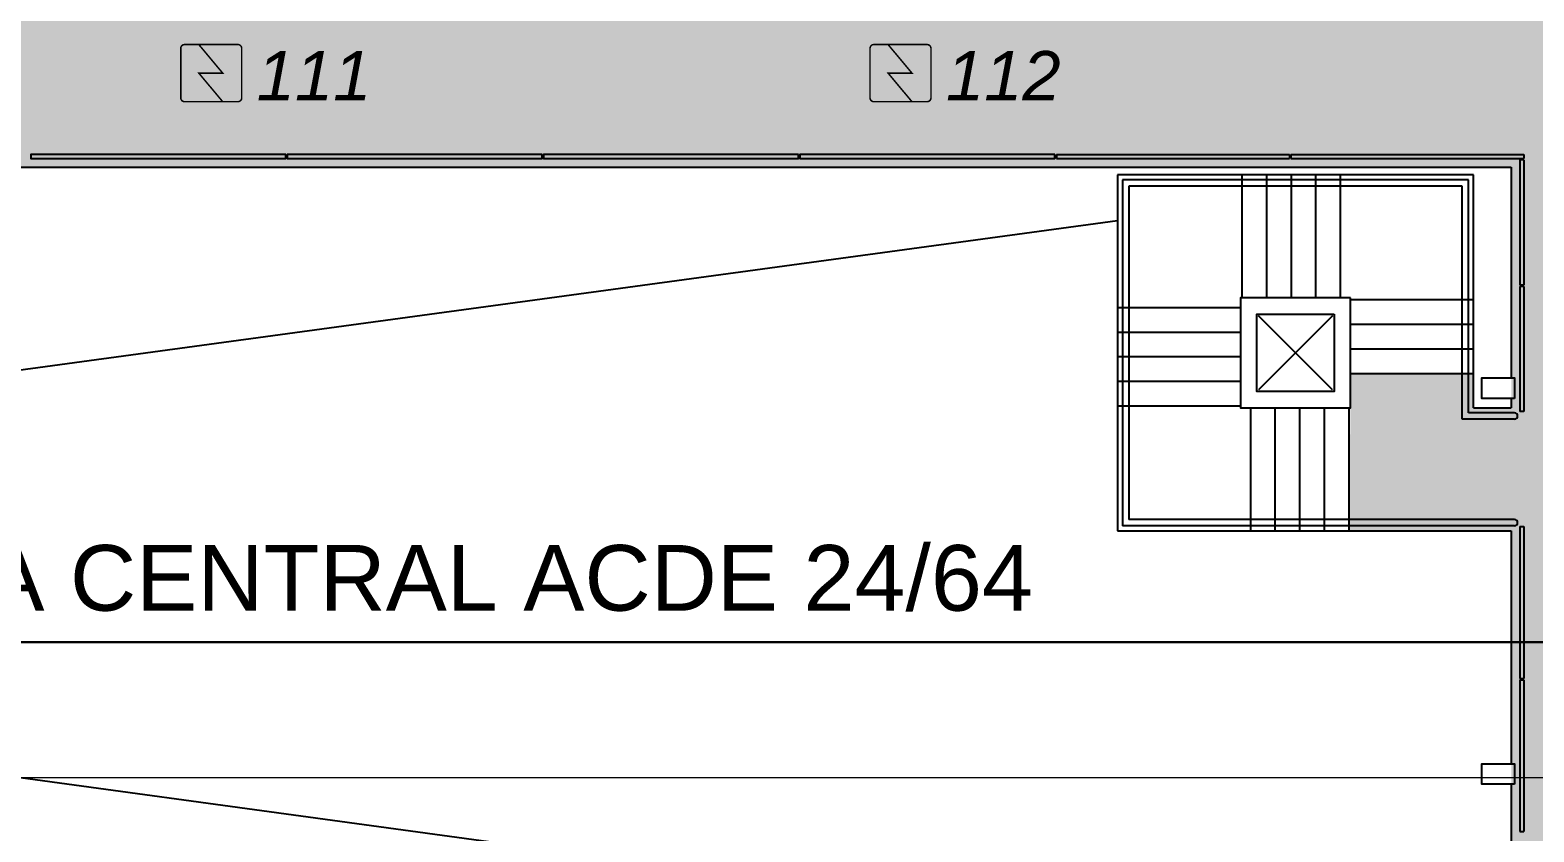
# Model space of a CAD drawing. Header units: metres. Extents: x -331 to 2982, y 362 to 2539.
# Drawn here: x 827.87 to 846.21, y 2216.45 to 2226.21 of the extents above; entities that cross this region are included whole.
import ezdxf

# ---------------------------------------------------------------- set-up
doc = ezdxf.new("R2010")
doc.units = ezdxf.units.M
doc.layers.add('_corredores', color=251, linetype='Continuous', plot=False)
doc.layers.add('Botoeira_antiga', color=74, linetype='Continuous', lineweight=30)
for name, color, linetype in [('CX', 251, 'Continuous'), ('Det', 251, 'Continuous'), ('DET. FUMAÇA', 1, 'Continuous'), ('Detector_antigo', 84, 'Continuous'), ('Div', 251, 'Continuous'), ('Pis', 251, 'Continuous'), ('vid', 251, 'Continuous')]:
    doc.layers.add(name, color=color, linetype=linetype)
doc.styles.get("Standard").update_dxf_attribs({"font": 'arial.ttf', "height": 0.3})
doc.styles.add('X3G_ENTITY_1416C41F', font='arial.ttf', dxfattribs={"height": 0.6})

# ---------------------------------------------------------------- blocks, each defined once
blk = doc.blocks.new('Detector de fumaça')
at = {"layer": 'DET. FUMAÇA', "linetype": 'Continuous', "lineweight": 15, "const_width": 0.0187}
blk.add_lwpolyline([(774.599, 539.816), (775.249, 539.816, -0.414214), (775.296, 539.769), (775.296, 539.167, -0.414214), (775.249, 539.12), (774.599, 539.12, -0.414214), (774.553, 539.167), (774.553, 539.769, -0.414214)], format="xyb", close=True, dxfattribs=at)
blk.add_lwpolyline([(774.773, 539.816), (775.064, 539.468), (774.773, 539.468), (775.064, 539.12)], dxfattribs=at)

msp = doc.modelspace()

# ---------------------------------------------------------------- hatches: boundary and pattern name
at = {"layer": '_corredores', "transparency": 33554508}
h = msp.add_hatch(color=256, dxfattribs=at)
h.dxf.hatch_style = 1
h.paths.add_polyline_path([(851.611, 2224.542), (870.381, 2224.542), (870.381, 2226.378), (870.191, 2226.378), (870.191, 2226.575), (870.005, 2226.762), (866.306, 2226.763), (866.29, 2226.729), (866.185, 2226.811), (865.424, 2227.572), (863.996, 2227.572), (862.567, 2227.572), (861.757, 2226.763), (861.722, 2226.763), (861.718, 2226.762), (861.705, 2226.761), (861.687, 2226.761), (858.092, 2226.763), (857.746, 2226.416), (857.399, 2226.763), (853.806, 2226.763), (853.79, 2226.729), (853.686, 2226.811), (852.924, 2227.572), (851.496, 2227.572), (849.749, 2227.572), (849.749, 2226.812), (849.609, 2226.812), (849.609, 2229.892), (844.805, 2229.892), (844.805, 2226.871), (844.864, 2226.812), (845.246, 2227.194), (845.628, 2226.812), (845.246, 2226.43), (844.805, 2226.871), (844.805, 2226.753), (844.815, 2226.763), (840.708, 2226.763), (840.376, 2226.43), (840.043, 2226.763), (836.436, 2226.763), (836.42, 2226.729), (836.316, 2226.811), (835.554, 2227.572), (834.126, 2227.572), (832.698, 2227.572), (831.888, 2226.763), (831.852, 2226.763), (831.849, 2226.762), (831.835, 2226.761), (831.817, 2226.761), (828.223, 2226.763), (827.876, 2226.416), (827.529, 2226.763), (823.936, 2226.763), (823.92, 2226.729), (823.815, 2226.811), (823.054, 2227.572), (821.626, 2227.572), (820.197, 2227.572), (819.387, 2226.763), (819.352, 2226.763), (819.348, 2226.762), (819.335, 2226.761), (819.317, 2226.761), (815.722, 2226.763), (815.376, 2226.416), (815.029, 2226.763), (811.436, 2226.763), (811.42, 2226.729), (811.315, 2226.811), (810.554, 2227.572), (809.126, 2227.572), (807.697, 2227.572), (806.887, 2226.763), (806.852, 2226.763), (806.848, 2226.762), (806.835, 2226.761), (806.817, 2226.761), (803.222, 2226.763), (802.876, 2226.416), (802.529, 2226.763), (798.936, 2226.763), (798.92, 2226.729), (798.815, 2226.811), (798.054, 2227.572), (796.626, 2227.572), (795.197, 2227.572), (794.387, 2226.763), (794.352, 2226.763), (794.348, 2226.762), (794.335, 2226.761), (794.317, 2226.761), (790.722, 2226.763), (790.376, 2226.416), (790.029, 2226.763), (786.436, 2226.763), (786.42, 2226.729), (786.315, 2226.811), (785.554, 2227.572), (784.126, 2227.572), (782.697, 2227.572), (781.887, 2226.763), (781.852, 2226.763), (781.848, 2226.762), (781.835, 2226.761), (781.817, 2226.761), (778.222, 2226.763), (777.876, 2226.416), (777.529, 2226.763), (773.936, 2226.763), (773.92, 2226.729), (773.816, 2226.811), (773.054, 2227.572), (771.626, 2227.572), (770.197, 2227.572), (769.387, 2226.763), (769.352, 2226.763), (769.348, 2226.762), (769.335, 2226.761), (769.317, 2226.761), (765.617, 2226.762), (765.431, 2226.575), (765.431, 2226.378), (765.241, 2226.378), (765.241, 2224.542), (770.086, 2224.542), (770.086, 2214.629), (770.226, 2214.629), (770.226, 2205.509), (767.338, 2205.509), (767.338, 2207.704), (766.211, 2207.704), (766.211, 2205.509), (751.111, 2205.509), (751.111, 2210.741), (749.911, 2210.741), (749.911, 2205.509), (746.061, 2205.509), (746.061, 2201.894), (748.431, 2201.894), (748.431, 2203.594), (748.031, 2203.594), (748.031, 2203.794), (754.456, 2203.794), (754.456, 2203.594), (754.131, 2203.594), (754.131, 2201.894), (754.456, 2201.894), (754.456, 2201.694), (754.456, 2201.169), (757.956, 2201.169), (757.956, 2203.569), (757.956, 2203.769), (768.011, 2203.769), (768.011, 2203.749), (768.816, 2203.749), (768.816, 2195.789), (767.986, 2195.789), (767.986, 2195.769), (762.346, 2195.769), (761.071, 2195.769), (761.071, 2193.044), (754.156, 2193.044), (752.481, 2193.044), (752.481, 2160.519), (752.481, 2157.069), (754.081, 2157.069), (754.081, 2160.544), (753.906, 2160.544), (753.906, 2163.419), (754.171, 2163.419), (754.171, 2187.629), (760.806, 2187.629), (760.806, 2187.719), (773.011, 2187.719), (775.861, 2187.719), (782.791, 2187.719), (782.791, 2190.319), (775.861, 2190.319), (772.986, 2190.319), (772.986, 2195.79), (771.756, 2195.789), (771.756, 2203.744), (773.121, 2203.744), (773.121, 2203.829), (845.141, 2203.829), (845.141, 2195.819), (845.261, 2195.819), (845.261, 2190.319), (839.761, 2190.319), (839.761, 2188.494), (845.261, 2188.494), (845.261, 2187.569), (849.661, 2187.569), (849.661, 2185.094), (852.261, 2185.094), (852.261, 2183.894), (853.061, 2183.894), (853.061, 2176.889), (852.261, 2176.889), (852.261, 2175.254), (853.061, 2175.254), (853.061, 2168.394), (852.261, 2168.394), (852.261, 2166.994), (853.061, 2166.994), (853.061, 2159.489), (825.261, 2159.489), (825.261, 2158.669), (814.561, 2158.669), (814.561, 2159.469), (811.031, 2159.469), (811.031, 2158.069), (813.081, 2158.069), (813.081, 2157.769), (812.881, 2157.769), (812.881, 2156.869), (827.081, 2156.869), (827.081, 2158.069), (854.661, 2158.069), (854.661, 2183.893), (855.756, 2183.893), (855.756, 2184.657), (854.661, 2184.657), (854.661, 2186.757), (855.756, 2186.757), (855.756, 2187.519), (852.011, 2187.519), (852.011, 2187.719), (870.321, 2187.719), (870.321, 2195.769), (866.411, 2195.769), (866.411, 2195.773), (852.411, 2195.789), (852.411, 2195.699), (852.411, 2190.369), (849.561, 2190.369), (849.561, 2205.509), (845.001, 2205.509), (845.001, 2208.659), (849.561, 2208.659), (849.561, 2208.919), (849.561, 2212.194), (852.211, 2212.194), (852.211, 2214.629), (851.611, 2214.629)])
h.paths.add_polyline_path([(845.931, 2221.609), (845.47, 2221.609), (845.47, 2222.029), (843.97, 2222.029), (843.97, 2221.609), (843.95, 2220.109), (845.93, 2220.109), (845.931, 2214.629), (846.008, 2214.629), (846.008, 2210.809), (843.811, 2210.809), (843.811, 2205.509), (835.011, 2205.509), (835.011, 2210.809), (833.811, 2210.809), (833.811, 2205.509), (825.011, 2205.509), (825.011, 2210.809), (823.811, 2210.809), (823.811, 2205.509), (815.011, 2205.509), (815.011, 2210.809), (813.811, 2210.809), (813.811, 2205.509), (805.011, 2205.509), (805.011, 2210.809), (803.811, 2210.809), (803.811, 2205.509), (795.011, 2205.509), (795.011, 2210.809), (793.811, 2210.809), (793.811, 2205.509), (785.011, 2205.509), (785.011, 2210.809), (783.811, 2210.809), (783.811, 2205.509), (775.011, 2205.509), (775.011, 2210.809), (773.981, 2210.809), (773.981, 2205.509), (773.196, 2205.509), (773.196, 2214.629), (773.126, 2214.629), (773.125, 2220.109), (775.146, 2220.109), (775.146, 2221.609), (775.126, 2221.609), (775.126, 2222.029), (773.626, 2222.029), (773.626, 2221.609), (773.166, 2221.609), (773.166, 2224.542), (845.931, 2224.541)], flags=16)
h.paths.add_polyline_path([(851.496, 2226.43), (851.114, 2226.812), (851.496, 2227.194), (851.878, 2226.812)], flags=16)
h.paths.add_polyline_path([(834.508, 2226.812), (834.126, 2226.43), (833.744, 2226.812), (834.126, 2227.194)], flags=16)
h.paths.add_polyline_path([(863.614, 2226.812), (863.996, 2227.194), (864.378, 2226.812), (863.996, 2226.43)], flags=16)
h.paths.add_polyline_path([(822.008, 2226.812), (821.626, 2226.43), (821.244, 2226.812), (821.626, 2227.194)], flags=16)
h.paths.add_polyline_path([(864.389, 2190.556), (864.551, 2190.634), (864.712, 2190.35), (866.013, 2191.248, -0.431733), (866.332, 2192.391), (865.598, 2193.79), (865.28, 2193.589), (865.172, 2193.734, -2.788173)], flags=16)
h.paths.add_polyline_path([(809.508, 2226.812), (809.126, 2226.43), (808.744, 2226.812), (809.126, 2227.194)], flags=16)
h.paths.add_polyline_path([(797.008, 2226.812), (796.626, 2226.43), (796.244, 2226.812), (796.626, 2227.194)], flags=16)
h.paths.add_polyline_path([(784.507, 2226.812), (784.126, 2226.43), (783.744, 2226.812), (784.126, 2227.194)], flags=16)
h.paths.add_polyline_path([(772.008, 2226.812), (771.626, 2226.43), (771.244, 2226.812), (771.626, 2227.194)], flags=16)
h.paths.add_polyline_path([(767.557, 2193.922), (767.41, 2193.819), (767.205, 2194.063), (766.31, 2193.169, -0.414214), (766.31, 2192.369), (767.205, 2191.475), (767.41, 2191.719), (767.557, 2191.616, -3.171595)], flags=16)

# ---------------------------------------------------------------- linework, layer by layer
at = {"layer": 'Botoeira_antiga'}
msp.add_line((871.81, 2218.757), (763.38, 2218.757), dxfattribs=at)
at = {"layer": 'CX', "color": 251}
for points in [[(845.969, 2221.726), (845.569, 2221.726), (845.569, 2221.976), (845.969, 2221.976)], [(845.969, 2217.026), (845.569, 2217.026), (845.569, 2217.276), (845.969, 2217.276)]]:
    msp.add_lwpolyline(points, close=True, dxfattribs=at)
at = {"layer": 'Det', "color": 251}
for p, q in [((841.129, 2223.891), (773.124, 2214.631)), ((777.964, 2223.89), (845.929, 2214.631)), ((843.749, 2222.731), (842.849, 2221.831)), ((843.749, 2221.831), (842.849, 2222.731)), ((843.749, 2222.731), (842.849, 2221.831)), ((843.749, 2221.831), (842.849, 2222.731)), ((843.749, 2221.831), (842.849, 2222.731)), ((843.749, 2222.731), (842.849, 2221.831)), ((843.749, 2221.831), (842.849, 2222.731)), ((843.749, 2222.731), (842.849, 2221.831))]:
    msp.add_line(p, q, dxfattribs=at)
at = {"layer": 'Div', "color": 230, "linetype": 'Continuous', "lineweight": 0}
msp.add_line((871.492, 2217.102), (742.965, 2217.102), dxfattribs=at)
at = {"layer": 'Pis', "color": 251}
for p, q in [((773.164, 2224.544), (845.929, 2224.544)), ((845.929, 2224.544), (845.929, 2221.976)), ((841.129, 2224.451), (841.129, 2220.111)), ((845.469, 2224.451), (841.129, 2224.451)), ((842.649, 2222.951), (842.649, 2224.451)), ((842.949, 2222.951), (842.949, 2224.451)), ((843.249, 2222.951), (843.249, 2224.451)), ((843.549, 2222.951), (843.549, 2224.451)), ((843.849, 2222.951), (843.849, 2224.451)), ((845.469, 2221.611), (845.469, 2224.451)), ((843.969, 2222.931), (845.469, 2222.931)), ((842.629, 2222.831), (841.129, 2222.831)), ((842.629, 2222.531), (841.129, 2222.531)), ((843.969, 2222.631), (845.469, 2222.631)), ((842.629, 2222.231), (841.129, 2222.231)), ((843.969, 2222.331), (845.469, 2222.331)), ((843.969, 2222.031), (845.469, 2222.031)), ((842.629, 2221.931), (841.129, 2221.931)), ((842.629, 2221.631), (841.129, 2221.631)), ((842.749, 2221.611), (842.749, 2220.111)), ((843.049, 2221.611), (843.049, 2220.111)), ((843.349, 2221.611), (843.349, 2220.111)), ((843.649, 2221.611), (843.649, 2220.111)), ((843.949, 2221.611), (843.949, 2220.111)), ((845.469, 2221.611), (845.929, 2221.611)), ((845.929, 2221.726), (845.929, 2221.611)), ((841.129, 2220.111), (845.929, 2220.111)), ((845.929, 2220.111), (845.929, 2217.276)), ((845.929, 2217.026), (845.929, 2214.611))]:
    msp.add_line(p, q, dxfattribs=at)
for points in [[(843.969, 2222.951), (842.629, 2222.951), (842.629, 2221.611), (843.969, 2221.611)], [(843.769, 2222.751), (843.769, 2221.811), (842.829, 2221.811), (842.829, 2222.751)]]:
    msp.add_lwpolyline(points, close=True, dxfattribs=at)
at = {"layer": 'vid', "color": 251, "ltscale": 5}
for p, q in [((840.384, 2224.699), (840.384, 2224.649)), ((840.384, 2224.699), (843.226, 2224.699)), ((840.384, 2224.649), (843.226, 2224.649)), ((843.226, 2224.699), (843.226, 2224.649)), ((843.242, 2224.699), (843.242, 2224.649)), ((843.242, 2224.699), (846.084, 2224.699)), ((843.242, 2224.649), (846.084, 2224.649)), ((846.084, 2224.633), (846.034, 2224.633)), ((846.034, 2224.633), (846.034, 2223.107)), ((846.084, 2224.699), (846.084, 2224.649)), ((846.084, 2224.633), (846.084, 2223.107)), ((846.084, 2223.107), (846.034, 2223.107)), ((846.084, 2223.091), (846.034, 2223.091)), ((846.034, 2223.091), (846.034, 2221.565)), ((846.084, 2223.091), (846.084, 2221.565)), ((846.084, 2221.565), (846.034, 2221.565)), ((846.034, 2220.165), (846.034, 2218.315)), ((846.034, 2220.165), (846.084, 2220.165)), ((846.084, 2220.165), (846.084, 2218.315)), ((846.034, 2218.315), (846.084, 2218.315)), ((846.034, 2218.299), (846.034, 2216.449)), ((846.034, 2218.299), (846.084, 2218.299)), ((846.084, 2218.299), (846.084, 2216.449)), ((846.034, 2216.449), (846.084, 2216.449))]:
    msp.add_line(p, q, dxfattribs=at)
at = {"layer": 'vid', "color": 251, "ltscale": 500}
for p, q in [((845.407, 2224.389), (841.191, 2224.389)), ((841.191, 2224.389), (841.191, 2220.173)), ((845.407, 2221.549), (845.407, 2224.389)), ((845.331, 2224.313), (841.267, 2224.313)), ((841.267, 2224.313), (841.267, 2220.249)), ((845.331, 2221.473), (845.331, 2224.313)), ((845.969, 2221.473), (845.331, 2221.473)), ((845.969, 2221.549), (845.407, 2221.549)), ((845.969, 2220.173), (841.191, 2220.173)), ((845.969, 2220.249), (841.267, 2220.249))]:
    msp.add_line(p, q, dxfattribs=at)
at = {"layer": 'vid', "color": 251}
for points in [[(830.991, 2224.699), (827.882, 2224.699), (827.882, 2224.649), (830.991, 2224.649)], [(834.116, 2224.699), (831.007, 2224.699), (831.007, 2224.649), (834.116, 2224.649)], [(837.24, 2224.699), (834.132, 2224.699), (834.132, 2224.649), (837.24, 2224.649)], [(840.364, 2224.699), (837.256, 2224.699), (837.256, 2224.649), (840.364, 2224.649)]]:
    msp.add_lwpolyline(points, close=True, dxfattribs=at)
at = {"layer": 'vid', "color": 251, "ltscale": 500}
for centre in [(845.969, 2221.511), (845.969, 2220.211)]:
    msp.add_arc(centre, 0.0381, 270, 90, dxfattribs=at)

# ---------------------------------------------------------------- block references
at = {"layer": 'DET. FUMAÇA', "linetype": 'Continuous', "lineweight": 0}
for p in [(55.158, 1686.221), (63.56, 1686.221)]:
    msp.add_blockref('Detector de fumaça', p, dxfattribs=at)

# ---------------------------------------------------------------- texts
at = {"layer": 'Botoeira_antiga', "linetype": 'Continuous', "lineweight": 0, "insert": (821.282, 2219.94), "char_height": 0.8, "attachment_point": 1}
msp.add_mtext_dynamic_manual_height_columns('SISTEMA DA CENTRAL ACDE 24/64', width=27.20388, gutter_width=2.5, heights=[0], dxfattribs=at)
at = {"layer": 'Detector_antigo', "linetype": 'Continuous', "lineweight": 0, "char_height": 0.6, "attachment_point": 1, "style": 'X3G_ENTITY_1416C41F'}
for s, insert in [('{\\fArial|b0|i1|c0|p34;111}', (830.636, 2225.958)), ('{\\fArial|b0|i1|c0|p34;112}', (839.038, 2225.958))]:
    msp.add_mtext_dynamic_manual_height_columns(s, width=13.3188, gutter_width=2.5, heights=[0], dxfattribs=dict(at, insert=insert))

doc.saveas('drawing.dxf')
